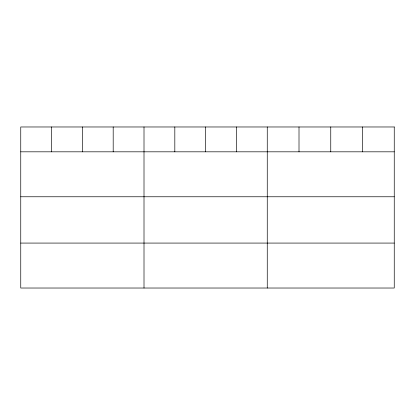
<?xml version="1.0" encoding="UTF-8"?>
<svg xmlns="http://www.w3.org/2000/svg" width="415" height="415" viewBox="0 0 415 415"><rect width="100%" height="100%" fill="white"/><g stroke="black" fill="none" stroke-linecap="round" stroke-linejoin="round"><path stroke-width="0.62" d="M20.75 151.817L394.25 151.817M20.75 196.767L394.25 196.767M20.75 243.076L394.25 243.076M362.502 126.974L362.502 151.817M330.755 126.974L330.755 151.817M299.007 126.974L299.007 151.817M267.26 126.974L267.26 288.026M236.446 126.974L236.446 151.817M205.632 126.974L205.632 151.817M174.819 126.974L174.819 151.817M144.005 126.974L144.005 288.026M113.191 126.974L113.191 151.817M82.378 126.974L82.378 151.817M51.564 126.974L51.564 151.817M394.25 126.974L20.75 126.974L20.75 288.026L394.25 288.026L394.25 126.974"/></g></svg>
